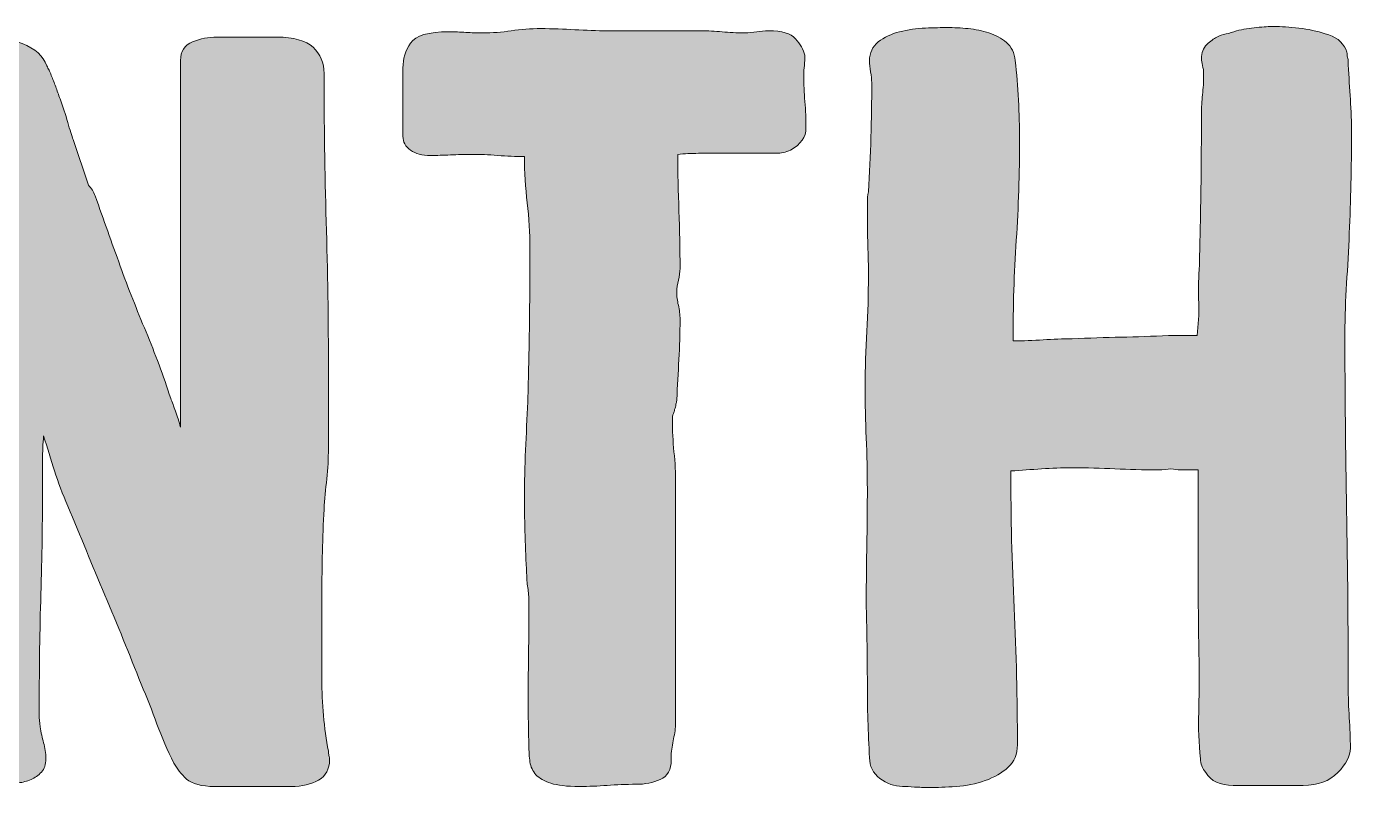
# Model space of a CAD drawing. Header units: inches. Extents: x 100 to 980, y -990 to -82.
# Drawn here: x 540 to 972.1, y -985 to -736.6 of the extents above; entities that cross this region are included whole.
import ezdxf

# ---------------------------------------------------------------- set-up
doc = ezdxf.new("R2010")
doc.units = ezdxf.units.IN
doc.header["$MEASUREMENT"] = 0
doc.layers.add('Layer 1', color=7, linetype='Continuous')

# ---------------------------------------------------------------- blocks, each defined once
blk = doc.blocks.new('block 8')
at = {"layer": 'Layer 1', "true_color": 0x1f9d48}
h = blk.add_hatch(color=114, dxfattribs=at)
h.dxf.hatch_style = 2
edge = h.paths.add_edge_path()
edge.add_spline(control_points=[(752.42, -778.34), (752.42, -784.38), (752.54, -790.52), (752.78, -796.78), (753.01, -803.04), (753.14, -809.31), (753.14, -815.57), (753.14, -816.73), (752.96, -818), (752.6, -819.4), (752.25, -820.79), (752.07, -822.07), (752.07, -823.22), (752.07, -824.62), (752.25, -826.06), (752.6, -827.57), (752.96, -829.08), (753.14, -830.65), (753.14, -832.27), (753.14, -836.68), (753.01, -841.03), (752.78, -845.31), (752.54, -849.61), (752.3, -853.96), (752.07, -858.36), (752.07, -858.83), (752.01, -859.23), (751.89, -859.58), (751.77, -859.93), (751.71, -860.33), (751.71, -860.8), (751.47, -861.27), (751.35, -861.61), (751.35, -861.84), (751.35, -862.07), (751.23, -862.42), (750.99, -862.88), (750.75, -863.58), (750.64, -864.27), (750.64, -864.97), (750.64, -868.45), (750.82, -871.93), (751.17, -875.41), (751.53, -878.89), (751.71, -882.37), (751.71, -885.85), (751.71, -885.85), (751.71, -963.08), (751.71, -963.08), (751.71, -964.94), (751.53, -966.74), (751.17, -968.47), (750.82, -970.21), (750.51, -972.01), (750.28, -973.87), (750.28, -973.87), (750.28, -975.95), (750.28, -975.95), (750.28, -979.2), (749.09, -981.35), (746.71, -982.39), (744.32, -983.44), (741.71, -983.95), (738.85, -983.95), (735.51, -983.95), (732.36, -984.07), (729.38, -984.3), (726.4, -984.54), (723.37, -984.65), (720.27, -984.65), (716.22, -984.65), (713.13, -984.3), (710.98, -983.61), (708.84, -982.91), (707.23, -981.99), (706.16, -980.83), (705.09, -979.67), (704.43, -978.28), (704.2, -976.65), (703.96, -975.03), (703.84, -973.17), (703.84, -971.08), (703.6, -963.2), (703.54, -955.43), (703.66, -947.77), (703.78, -940.12), (703.84, -932.35), (703.84, -924.46), (703.84, -922.84), (703.72, -921.28), (703.48, -919.77), (703.24, -918.26), (703.12, -916.7), (703.12, -915.07), (702.88, -911.13), (702.71, -907.07), (702.59, -902.89), (702.47, -898.72), (702.41, -894.66), (702.41, -890.72), (702.41, -885.39), (702.53, -880.11), (702.77, -874.89), (703, -869.67), (703.24, -864.39), (703.48, -859.06), (703.72, -850.71), (703.9, -842.36), (704.02, -834.01), (704.14, -825.66), (704.2, -817.31), (704.2, -808.96), (704.2, -804.09), (703.9, -799.16), (703.31, -794.17), (702.71, -789.19), (702.41, -784.14), (702.41, -779.04), (699.55, -779.04), (696.64, -778.92), (693.66, -778.69), (690.68, -778.46), (687.88, -778.34), (685.26, -778.34), (682.88, -778.34), (680.56, -778.4), (678.3, -778.52), (676.03, -778.64), (673.83, -778.69), (671.69, -778.69), (669.06, -778.69), (666.92, -778.12), (665.26, -776.95), (663.59, -775.79), (662.76, -774.29), (662.76, -772.43), (662.76, -772.43), (662.76, -750.16), (662.76, -750.16), (662.76, -747.15), (663.59, -744.42), (665.26, -741.99), (666.92, -739.55), (671.09, -738.33), (677.76, -738.33), (679.67, -738.33), (681.51, -738.4), (683.3, -738.51), (685.08, -738.63), (686.93, -738.68), (688.84, -738.68), (691.93, -738.68), (695.03, -738.45), (698.12, -737.99), (701.22, -737.52), (704.43, -737.29), (707.77, -737.29), (711.58, -737.29), (715.27, -737.41), (718.85, -737.64), (722.42, -737.87), (725.99, -737.99), (729.56, -737.99), (729.56, -737.99), (759.93, -737.99), (759.93, -737.99), (762.31, -737.99), (764.63, -738.11), (766.89, -738.33), (769.15, -738.57), (771.59, -738.68), (774.22, -738.68), (775.65, -738.68), (776.95, -738.57), (778.15, -738.33), (779.33, -738.11), (780.65, -737.99), (782.08, -737.99), (786.36, -737.99), (789.28, -738.86), (790.83, -740.59), (792.37, -742.34), (793.38, -744.13), (793.86, -745.99), (793.86, -747.15), (793.8, -748.25), (793.69, -749.29), (793.56, -750.34), (793.51, -751.44), (793.51, -752.6), (793.51, -755.38), (793.62, -758.22), (793.86, -761.12), (794.1, -764.02), (794.22, -766.86), (794.22, -769.65), (794.22, -772.66), (792.55, -775.1), (789.22, -776.95), (787.55, -777.65), (786, -778), (784.58, -778), (784.58, -778), (781.36, -778), (781.36, -778), (781.36, -778), (766.72, -778), (766.72, -778), (764.09, -778), (761.59, -778), (759.21, -778), (756.83, -778), (754.57, -778.12), (752.42, -778.34)], knot_values=[0, 0, 0, 0, 1, 1, 1, 2, 2, 2, 3, 3, 3, 4, 4, 4, 5, 5, 5, 6, 6, 6, 7, 7, 7, 8, 8, 8, 9, 9, 9, 10, 10, 10, 11, 11, 11, 12, 12, 12, 13, 13, 13, 14, 14, 14, 15, 15, 15, 16, 16, 16, 17, 17, 17, 18, 18, 18, 19, 19, 19, 20, 20, 20, 21, 21, 21, 22, 22, 22, 23, 23, 23, 24, 24, 24, 25, 25, 25, 26, 26, 26, 27, 27, 27, 28, 28, 28, 29, 29, 29, 30, 30, 30, 31, 31, 31, 32, 32, 32, 33, 33, 33, 34, 34, 34, 35, 35, 35, 36, 36, 36, 37, 37, 37, 38, 38, 38, 39, 39, 39, 40, 40, 40, 41, 41, 41, 42, 42, 42, 43, 43, 43, 44, 44, 44, 45, 45, 45, 46, 46, 46, 47, 47, 47, 48, 48, 48, 49, 49, 49, 50, 50, 50, 51, 51, 51, 52, 52, 52, 53, 53, 53, 54, 54, 54, 55, 55, 55, 56, 56, 56, 57, 57, 57, 58, 58, 58, 59, 59, 59, 60, 60, 60, 61, 61, 61, 62, 62, 62, 63, 63, 63, 64, 64, 64, 65, 65, 65, 66, 66, 66, 67, 67, 67, 68, 68, 68, 69, 69, 69, 70, 70, 70, 71, 71, 71, 71], degree=3, periodic=1)
h = blk.add_hatch(color=114, dxfattribs=at)
h.dxf.hatch_style = 2
edge = h.paths.add_edge_path()
edge.add_spline(control_points=[(922.11, -881.32), (922.11, -881.32), (918.9, -881.32), (918.9, -881.32), (917.94, -881.32), (917.05, -881.32), (916.22, -881.32), (915.38, -881.32), (914.37, -881.21), (913.18, -880.98), (912.23, -881.21), (910.8, -881.32), (908.9, -881.32), (904.13, -881.32), (899.49, -881.21), (894.96, -880.98), (890.44, -880.75), (885.79, -880.63), (881.03, -880.63), (877.69, -880.63), (874.36, -880.75), (871.03, -880.98), (867.69, -881.21), (864.36, -881.44), (861.03, -881.67), (861.03, -896.75), (861.38, -911.65), (862.1, -926.38), (862.81, -941.11), (863.17, -956.01), (863.17, -971.08), (863.17, -974.1), (862.15, -976.53), (860.13, -978.39), (858.1, -980.25), (855.6, -981.69), (852.63, -982.74), (849.65, -983.78), (846.5, -984.42), (843.17, -984.65), (839.83, -984.88), (836.97, -985), (834.59, -985), (832.68, -985), (831.02, -984.94), (829.59, -984.83), (828.16, -984.71), (826.85, -984.65), (825.66, -984.65), (823.04, -984.65), (820.6, -983.78), (818.33, -982.04), (816.07, -980.3), (814.94, -978.04), (814.94, -975.26), (814.46, -967.14), (814.23, -958.97), (814.23, -950.73), (814.23, -942.5), (814.1, -934.33), (813.87, -926.2), (813.87, -919.71), (813.92, -913.28), (814.05, -906.9), (814.16, -900.52), (814.23, -894.08), (814.23, -887.58), (814.23, -882.02), (814.1, -876.45), (813.87, -870.89), (813.63, -865.32), (813.51, -859.75), (813.51, -854.19), (813.51, -848.16), (813.69, -842.13), (814.05, -836.09), (814.4, -830.07), (814.58, -824.04), (814.58, -818), (814.58, -814.76), (814.52, -811.39), (814.4, -807.91), (814.28, -804.44), (814.23, -801.08), (814.23, -797.83), (814.23, -796.67), (814.23, -795.45), (814.23, -794.17), (814.23, -792.9), (814.34, -791.68), (814.58, -790.52), (815.3, -778.69), (815.66, -766.86), (815.66, -755.03), (815.66, -753.88), (815.53, -752.66), (815.3, -751.38), (815.06, -750.11), (814.94, -748.89), (814.94, -747.73), (814.94, -745.18), (815.89, -743.15), (817.8, -741.64), (819.7, -740.13), (822.03, -739.03), (824.77, -738.33), (827.5, -737.64), (830.3, -737.24), (833.16, -737.12), (836.02, -737), (838.4, -736.94), (840.31, -736.94), (842.45, -736.94), (844.71, -737.06), (847.09, -737.29), (849.47, -737.52), (851.74, -737.99), (853.88, -738.68), (856.02, -739.38), (857.93, -740.42), (859.6, -741.81), (861.26, -743.2), (862.21, -745.18), (862.45, -747.73), (862.93, -751.9), (863.29, -756.2), (863.53, -760.6), (863.76, -765.01), (863.88, -769.3), (863.88, -773.47), (863.88, -784.61), (863.53, -795.57), (862.81, -806.35), (862.1, -817.13), (861.74, -828.09), (861.74, -839.23), (865.07, -839.23), (868.35, -839.11), (871.57, -838.88), (874.78, -838.65), (877.93, -838.53), (881.03, -838.53), (886.51, -838.3), (891.8, -838.13), (896.93, -838.01), (902.05, -837.89), (907.23, -837.72), (912.47, -837.49), (912.47, -837.49), (919.25, -837.49), (919.25, -837.49), (919.25, -837.49), (921.76, -837.49), (921.76, -837.49), (922.23, -834.01), (922.41, -830.47), (922.29, -826.88), (922.17, -823.28), (922.23, -819.63), (922.47, -815.92), (922.71, -807.57), (922.88, -799.16), (923.01, -790.7), (923.12, -782.23), (923.19, -773.71), (923.19, -765.12), (923.19, -763.03), (923.3, -760.95), (923.54, -758.86), (923.78, -756.77), (923.9, -754.57), (923.9, -752.25), (923.9, -751.09), (923.78, -750.11), (923.54, -749.29), (923.3, -748.48), (923.19, -747.73), (923.19, -747.03), (923.19, -745.18), (923.78, -743.67), (924.97, -742.51), (926.16, -741.35), (927.23, -740.54), (928.19, -740.07), (929.14, -739.61), (930.15, -739.26), (931.22, -739.03), (932.29, -738.8), (933.42, -738.45), (934.62, -737.99), (936.76, -737.52), (938.96, -737.18), (941.22, -736.94), (943.49, -736.72), (945.33, -736.6), (946.76, -736.6), (949.14, -736.6), (951.88, -736.77), (954.98, -737.12), (958.07, -737.46), (960.93, -738.11), (963.55, -739.03), (966.89, -739.72), (969.15, -741.47), (970.34, -744.25), (970.58, -744.72), (970.7, -745.24), (970.7, -745.81), (970.7, -746.4), (970.82, -746.92), (971.06, -747.38), (971.06, -747.38), (971.06, -749.12), (971.06, -749.12), (971.29, -753.07), (971.53, -756.83), (971.77, -760.43), (972.01, -764.02), (972.13, -767.79), (972.13, -771.73), (972.13, -777.07), (972.07, -782.46), (971.95, -787.91), (971.83, -793.36), (971.65, -798.76), (971.41, -804.09), (971.17, -809.66), (970.88, -815.11), (970.52, -820.44), (970.16, -825.78), (969.99, -831.22), (969.99, -836.79), (969.99, -856.27), (970.16, -875.53), (970.52, -894.54), (970.88, -913.57), (971.06, -932.7), (971.06, -951.95), (971.06, -955.43), (971.17, -958.85), (971.41, -962.21), (971.65, -965.58), (971.77, -968.88), (971.77, -972.13), (971.77, -974.68), (970.4, -977.35), (967.66, -980.13), (964.92, -982.91), (961.17, -984.3), (956.41, -984.3), (956.41, -984.3), (933.55, -984.3), (933.55, -984.3), (929.26, -984.3), (926.28, -982.91), (924.62, -980.13), (923.42, -978.74), (922.83, -977.23), (922.83, -975.61), (922.35, -970.51), (922.17, -965.46), (922.29, -960.47), (922.41, -955.49), (922.47, -950.44), (922.47, -945.34), (922.23, -934.9), (922.11, -924.46), (922.11, -914.03), (922.11, -903.59), (922.11, -893.15), (922.11, -882.71), (922.11, -882.71), (922.11, -881.32), (922.11, -881.32)], knot_values=[0, 0, 0, 0, 1, 1, 1, 2, 2, 2, 3, 3, 3, 4, 4, 4, 5, 5, 5, 6, 6, 6, 7, 7, 7, 8, 8, 8, 9, 9, 9, 10, 10, 10, 11, 11, 11, 12, 12, 12, 13, 13, 13, 14, 14, 14, 15, 15, 15, 16, 16, 16, 17, 17, 17, 18, 18, 18, 19, 19, 19, 20, 20, 20, 21, 21, 21, 22, 22, 22, 23, 23, 23, 24, 24, 24, 25, 25, 25, 26, 26, 26, 27, 27, 27, 28, 28, 28, 29, 29, 29, 30, 30, 30, 31, 31, 31, 32, 32, 32, 33, 33, 33, 34, 34, 34, 35, 35, 35, 36, 36, 36, 37, 37, 37, 38, 38, 38, 39, 39, 39, 40, 40, 40, 41, 41, 41, 42, 42, 42, 43, 43, 43, 44, 44, 44, 45, 45, 45, 46, 46, 46, 47, 47, 47, 48, 48, 48, 49, 49, 49, 50, 50, 50, 51, 51, 51, 52, 52, 52, 53, 53, 53, 54, 54, 54, 55, 55, 55, 56, 56, 56, 57, 57, 57, 58, 58, 58, 59, 59, 59, 60, 60, 60, 61, 61, 61, 62, 62, 62, 63, 63, 63, 64, 64, 64, 65, 65, 65, 66, 66, 66, 67, 67, 67, 68, 68, 68, 69, 69, 69, 70, 70, 70, 71, 71, 71, 72, 72, 72, 73, 73, 73, 74, 74, 74, 75, 75, 75, 76, 76, 76, 77, 77, 77, 78, 78, 78, 79, 79, 79, 80, 80, 80, 81, 81, 81, 82, 82, 82, 83, 83, 83, 84, 84, 84, 85, 85, 85, 86, 86, 86, 87, 87, 87, 88, 88, 88, 89, 89, 89, 90, 90, 90, 91, 91, 91, 91], degree=3, periodic=1)
h = blk.add_hatch(color=114, dxfattribs=at)
h.dxf.hatch_style = 2
edge = h.paths.add_edge_path()
edge.add_spline(control_points=[(590.24, -867.41), (590.24, -867.41), (590.24, -862.88), (590.24, -862.88), (590.24, -862.88), (590.24, -756.08), (590.24, -756.08), (590.24, -756.08), (590.24, -750.16), (590.24, -750.16), (590.24, -750.16), (590.24, -747.73), (590.24, -747.73), (590.24, -744.72), (591.55, -742.68), (594.17, -741.64), (596.79, -740.59), (599.41, -740.07), (602.03, -740.07), (602.03, -740.07), (621.68, -740.07), (621.68, -740.07), (627.15, -740.07), (631.08, -741.18), (633.47, -743.38), (635.85, -745.58), (637.04, -748.42), (637.04, -751.9), (637.04, -768.14), (637.28, -784.26), (637.76, -800.26), (638.23, -816.26), (638.47, -832.5), (638.47, -848.97), (638.47, -848.97), (638.47, -874.37), (638.47, -874.37), (638.47, -877.62), (638.29, -880.92), (637.93, -884.28), (637.58, -887.65), (637.28, -890.95), (637.04, -894.2), (636.56, -903.47), (636.33, -912.69), (636.33, -921.85), (636.33, -931.02), (636.33, -940.24), (636.33, -949.51), (636.33, -957.64), (637.04, -965.52), (638.47, -973.17), (638.47, -973.64), (638.52, -974.1), (638.65, -974.56), (638.76, -975.03), (638.83, -975.49), (638.83, -975.95), (638.83, -978.97), (637.63, -981.17), (635.25, -982.56), (632.87, -983.95), (629.89, -984.65), (626.32, -984.65), (626.32, -984.65), (601.32, -984.65), (601.32, -984.65), (597.03, -984.65), (593.99, -983.84), (592.21, -982.22), (590.42, -980.59), (589.05, -978.86), (588.1, -977), (585.95, -972.82), (584.11, -968.59), (582.56, -964.3), (581.01, -960.01), (579.28, -955.66), (577.38, -951.25), (573.57, -941.51), (569.64, -931.83), (565.59, -922.2), (561.54, -912.58), (557.49, -902.89), (553.44, -893.15), (551.78, -889.21), (550.35, -885.39), (549.16, -881.67), (547.96, -877.96), (546.77, -874.14), (545.59, -870.19), (545.35, -872.75), (545.23, -875.41), (545.23, -878.19), (545.23, -880.98), (545.23, -883.64), (545.23, -886.19), (545.23, -898.02), (545.05, -909.91), (544.69, -921.85), (544.34, -933.8), (544.16, -945.69), (544.16, -957.52), (544.16, -958.68), (544.16, -959.9), (544.16, -961.17), (544.16, -962.44), (544.27, -963.78), (544.51, -965.17), (544.75, -967.03), (545.11, -968.77), (545.59, -970.39), (546.06, -972.01), (546.3, -973.75), (546.3, -975.61), (546.3, -977.47), (545.82, -978.91), (544.87, -979.96), (543.92, -981), (542.79, -981.81), (541.48, -982.39), (540.17, -982.97), (538.8, -983.32), (537.37, -983.44), (535.94, -983.55), (534.75, -983.61), (533.8, -983.61), (529.27, -983.61), (524.92, -983.67), (520.76, -983.78), (516.59, -983.9), (512.24, -983.95), (507.72, -983.95), (502.72, -983.95), (499.62, -982.74), (498.43, -980.3), (497.24, -977.87), (496.64, -976.07), (496.64, -974.91), (496.64, -968.42), (496.52, -962.1), (496.29, -955.95), (496.05, -949.81), (495.93, -943.48), (495.93, -936.99), (495.93, -936.06), (496.05, -935.25), (496.29, -934.55), (496.52, -933.86), (496.64, -932.93), (496.64, -931.77), (496.64, -931.31), (496.52, -930.85), (496.29, -930.38), (496.29, -929.92), (496.23, -929.39), (496.11, -928.81), (495.99, -928.24), (495.93, -927.71), (495.93, -927.25), (495.93, -926.09), (496.05, -924.93), (496.29, -923.77), (496.52, -922.61), (496.64, -921.45), (496.64, -920.29), (496.64, -919.13), (496.58, -917.97), (496.47, -916.81), (496.34, -915.65), (496.29, -914.49), (496.29, -913.33), (496.29, -907.3), (496.47, -901.5), (496.82, -895.93), (497.18, -890.37), (497.36, -884.57), (497.36, -878.54), (497.36, -878.54), (497.36, -853.49), (497.36, -853.49), (497.36, -845.14), (497.48, -836.79), (497.72, -828.44), (497.95, -820.09), (498.07, -811.74), (498.07, -803.39), (498.07, -800.38), (498.01, -797.42), (497.9, -794.52), (497.77, -791.62), (497.72, -788.67), (497.72, -785.65), (497.72, -785.65), (497.72, -748.77), (497.72, -748.77), (497.72, -746.46), (498.61, -744.31), (500.4, -742.34), (502.18, -740.37), (505.45, -739.38), (510.22, -739.38), (513.31, -739.38), (516.23, -739.44), (518.97, -739.55), (521.71, -739.67), (524.63, -739.72), (527.73, -739.72), (530.82, -739.72), (534.45, -740.54), (538.62, -742.16), (542.79, -743.78), (545.46, -746.22), (546.66, -749.47), (546.89, -749.93), (547.13, -750.4), (547.37, -750.86), (547.61, -751.33), (547.85, -751.9), (548.09, -752.6), (548.56, -753.76), (549.03, -754.98), (549.52, -756.25), (549.99, -757.53), (550.46, -758.86), (550.94, -760.25), (551.89, -762.81), (552.73, -765.36), (553.44, -767.9), (554.16, -770.46), (554.75, -772.31), (555.23, -773.47), (555.23, -773.47), (560.23, -788.43), (560.23, -788.43), (561.18, -789.36), (561.9, -790.52), (562.38, -791.91), (563.81, -795.86), (565.17, -799.68), (566.48, -803.39), (567.79, -807.1), (569.17, -810.93), (570.59, -814.87), (573.21, -822.07), (576.01, -829.2), (578.99, -836.27), (581.96, -843.35), (584.64, -850.59), (587.03, -858.01), (587.5, -859.18), (588.04, -860.57), (588.63, -862.19), (589.23, -863.81), (589.76, -865.55), (590.24, -867.41)], knot_values=[0, 0, 0, 0, 1, 1, 1, 2, 2, 2, 3, 3, 3, 4, 4, 4, 5, 5, 5, 6, 6, 6, 7, 7, 7, 8, 8, 8, 9, 9, 9, 10, 10, 10, 11, 11, 11, 12, 12, 12, 13, 13, 13, 14, 14, 14, 15, 15, 15, 16, 16, 16, 17, 17, 17, 18, 18, 18, 19, 19, 19, 20, 20, 20, 21, 21, 21, 22, 22, 22, 23, 23, 23, 24, 24, 24, 25, 25, 25, 26, 26, 26, 27, 27, 27, 28, 28, 28, 29, 29, 29, 30, 30, 30, 31, 31, 31, 32, 32, 32, 33, 33, 33, 34, 34, 34, 35, 35, 35, 36, 36, 36, 37, 37, 37, 38, 38, 38, 39, 39, 39, 40, 40, 40, 41, 41, 41, 42, 42, 42, 43, 43, 43, 44, 44, 44, 45, 45, 45, 46, 46, 46, 47, 47, 47, 48, 48, 48, 49, 49, 49, 50, 50, 50, 51, 51, 51, 52, 52, 52, 53, 53, 53, 54, 54, 54, 55, 55, 55, 56, 56, 56, 57, 57, 57, 58, 58, 58, 59, 59, 59, 60, 60, 60, 61, 61, 61, 62, 62, 62, 63, 63, 63, 64, 64, 64, 65, 65, 65, 66, 66, 66, 67, 67, 67, 68, 68, 68, 69, 69, 69, 70, 70, 70, 71, 71, 71, 72, 72, 72, 73, 73, 73, 74, 74, 74, 75, 75, 75, 76, 76, 76, 77, 77, 77, 78, 78, 78, 79, 79, 79, 80, 80, 80, 81, 81, 81, 82, 82, 82, 83, 83, 83, 84, 84, 84, 85, 85, 85, 85], degree=3, periodic=1)
at = {"layer": 'Layer 1', "lineweight": 0}
for points, knots in [([(752.42, -778.34), (752.42, -784.38), (752.54, -790.52), (752.78, -796.78), (753.01, -803.04), (753.14, -809.31), (753.14, -815.57), (753.14, -816.73), (752.96, -818), (752.6, -819.4), (752.25, -820.79), (752.07, -822.07), (752.07, -823.22), (752.07, -824.62), (752.25, -826.06), (752.6, -827.57), (752.96, -829.08), (753.14, -830.65), (753.14, -832.27), (753.14, -836.68), (753.01, -841.03), (752.78, -845.31), (752.54, -849.61), (752.3, -853.96), (752.07, -858.36), (752.07, -858.83), (752.01, -859.23), (751.89, -859.58), (751.77, -859.93), (751.71, -860.33), (751.71, -860.8), (751.47, -861.27), (751.35, -861.61), (751.35, -861.84), (751.35, -862.07), (751.23, -862.42), (750.99, -862.88), (750.75, -863.58), (750.64, -864.27), (750.64, -864.97), (750.64, -868.45), (750.82, -871.93), (751.17, -875.41), (751.53, -878.89), (751.71, -882.37), (751.71, -885.85), (751.71, -885.85), (751.71, -963.08), (751.71, -963.08), (751.71, -964.94), (751.53, -966.74), (751.17, -968.47), (750.82, -970.21), (750.51, -972.01), (750.28, -973.87), (750.28, -973.87), (750.28, -975.95), (750.28, -975.95), (750.28, -979.2), (749.09, -981.35), (746.71, -982.39), (744.32, -983.44), (741.71, -983.95), (738.85, -983.95), (735.51, -983.95), (732.36, -984.07), (729.38, -984.3), (726.4, -984.54), (723.37, -984.65), (720.27, -984.65), (716.22, -984.65), (713.13, -984.3), (710.98, -983.61), (708.84, -982.91), (707.23, -981.99), (706.16, -980.83), (705.09, -979.67), (704.43, -978.28), (704.2, -976.65), (703.96, -975.03), (703.84, -973.17), (703.84, -971.08), (703.6, -963.2), (703.54, -955.43), (703.66, -947.77), (703.78, -940.12), (703.84, -932.35), (703.84, -924.46), (703.84, -922.84), (703.72, -921.28), (703.48, -919.77), (703.24, -918.26), (703.12, -916.7), (703.12, -915.07), (702.88, -911.13), (702.71, -907.07), (702.59, -902.89), (702.47, -898.72), (702.41, -894.66), (702.41, -890.72), (702.41, -885.39), (702.53, -880.11), (702.77, -874.89), (703, -869.67), (703.24, -864.39), (703.48, -859.06), (703.72, -850.71), (703.9, -842.36), (704.02, -834.01), (704.14, -825.66), (704.2, -817.31), (704.2, -808.96), (704.2, -804.09), (703.9, -799.16), (703.31, -794.17), (702.71, -789.19), (702.41, -784.14), (702.41, -779.04), (699.55, -779.04), (696.64, -778.92), (693.66, -778.69), (690.68, -778.46), (687.88, -778.34), (685.26, -778.34), (682.88, -778.34), (680.56, -778.4), (678.3, -778.52), (676.03, -778.64), (673.83, -778.69), (671.69, -778.69), (669.06, -778.69), (666.92, -778.12), (665.26, -776.95), (663.59, -775.79), (662.76, -774.29), (662.76, -772.43), (662.76, -772.43), (662.76, -750.16), (662.76, -750.16), (662.76, -747.15), (663.59, -744.42), (665.26, -741.99), (666.92, -739.55), (671.09, -738.33), (677.76, -738.33), (679.67, -738.33), (681.51, -738.4), (683.3, -738.51), (685.08, -738.63), (686.93, -738.68), (688.84, -738.68), (691.93, -738.68), (695.03, -738.45), (698.12, -737.99), (701.22, -737.52), (704.43, -737.29), (707.77, -737.29), (711.58, -737.29), (715.27, -737.41), (718.85, -737.64), (722.42, -737.87), (725.99, -737.99), (729.56, -737.99), (729.56, -737.99), (759.93, -737.99), (759.93, -737.99), (762.31, -737.99), (764.63, -738.11), (766.89, -738.33), (769.15, -738.57), (771.59, -738.68), (774.22, -738.68), (775.65, -738.68), (776.95, -738.57), (778.15, -738.33), (779.33, -738.11), (780.65, -737.99), (782.08, -737.99), (786.36, -737.99), (789.28, -738.86), (790.83, -740.59), (792.37, -742.34), (793.38, -744.13), (793.86, -745.99), (793.86, -747.15), (793.8, -748.25), (793.69, -749.29), (793.56, -750.34), (793.51, -751.44), (793.51, -752.6), (793.51, -755.38), (793.62, -758.22), (793.86, -761.12), (794.1, -764.02), (794.22, -766.86), (794.22, -769.65), (794.22, -772.66), (792.55, -775.1), (789.22, -776.95), (787.55, -777.65), (786, -778), (784.58, -778), (784.58, -778), (781.36, -778), (781.36, -778), (781.36, -778), (766.72, -778), (766.72, -778), (764.09, -778), (761.59, -778), (759.21, -778), (756.83, -778), (754.57, -778.12), (752.42, -778.34)], [0, 0, 0, 0, 1, 1, 1, 2, 2, 2, 3, 3, 3, 4, 4, 4, 5, 5, 5, 6, 6, 6, 7, 7, 7, 8, 8, 8, 9, 9, 9, 10, 10, 10, 11, 11, 11, 12, 12, 12, 13, 13, 13, 14, 14, 14, 15, 15, 15, 16, 16, 16, 17, 17, 17, 18, 18, 18, 19, 19, 19, 20, 20, 20, 21, 21, 21, 22, 22, 22, 23, 23, 23, 24, 24, 24, 25, 25, 25, 26, 26, 26, 27, 27, 27, 28, 28, 28, 29, 29, 29, 30, 30, 30, 31, 31, 31, 32, 32, 32, 33, 33, 33, 34, 34, 34, 35, 35, 35, 36, 36, 36, 37, 37, 37, 38, 38, 38, 39, 39, 39, 40, 40, 40, 41, 41, 41, 42, 42, 42, 43, 43, 43, 44, 44, 44, 45, 45, 45, 46, 46, 46, 47, 47, 47, 48, 48, 48, 49, 49, 49, 50, 50, 50, 51, 51, 51, 52, 52, 52, 53, 53, 53, 54, 54, 54, 55, 55, 55, 56, 56, 56, 57, 57, 57, 58, 58, 58, 59, 59, 59, 60, 60, 60, 61, 61, 61, 62, 62, 62, 63, 63, 63, 64, 64, 64, 65, 65, 65, 66, 66, 66, 67, 67, 67, 68, 68, 68, 69, 69, 69, 70, 70, 70, 71, 71, 71, 71]), ([(922.11, -881.32), (922.11, -881.32), (918.9, -881.32), (918.9, -881.32), (917.94, -881.32), (917.05, -881.32), (916.22, -881.32), (915.38, -881.32), (914.37, -881.21), (913.18, -880.98), (912.23, -881.21), (910.8, -881.32), (908.9, -881.32), (904.13, -881.32), (899.49, -881.21), (894.96, -880.98), (890.44, -880.75), (885.79, -880.63), (881.03, -880.63), (877.69, -880.63), (874.36, -880.75), (871.03, -880.98), (867.69, -881.21), (864.36, -881.44), (861.03, -881.67), (861.03, -896.75), (861.38, -911.65), (862.1, -926.38), (862.81, -941.11), (863.17, -956.01), (863.17, -971.08), (863.17, -974.1), (862.15, -976.53), (860.13, -978.39), (858.1, -980.25), (855.6, -981.69), (852.63, -982.74), (849.65, -983.78), (846.5, -984.42), (843.17, -984.65), (839.83, -984.88), (836.97, -985), (834.59, -985), (832.68, -985), (831.02, -984.94), (829.59, -984.83), (828.16, -984.71), (826.85, -984.65), (825.66, -984.65), (823.04, -984.65), (820.6, -983.78), (818.33, -982.04), (816.07, -980.3), (814.94, -978.04), (814.94, -975.26), (814.46, -967.14), (814.23, -958.97), (814.23, -950.73), (814.23, -942.5), (814.1, -934.33), (813.87, -926.2), (813.87, -919.71), (813.92, -913.28), (814.05, -906.9), (814.16, -900.52), (814.23, -894.08), (814.23, -887.58), (814.23, -882.02), (814.1, -876.45), (813.87, -870.89), (813.63, -865.32), (813.51, -859.75), (813.51, -854.19), (813.51, -848.16), (813.69, -842.13), (814.05, -836.09), (814.4, -830.07), (814.58, -824.04), (814.58, -818), (814.58, -814.76), (814.52, -811.39), (814.4, -807.91), (814.28, -804.44), (814.23, -801.08), (814.23, -797.83), (814.23, -796.67), (814.23, -795.45), (814.23, -794.17), (814.23, -792.9), (814.34, -791.68), (814.58, -790.52), (815.3, -778.69), (815.66, -766.86), (815.66, -755.03), (815.66, -753.88), (815.53, -752.66), (815.3, -751.38), (815.06, -750.11), (814.94, -748.89), (814.94, -747.73), (814.94, -745.18), (815.89, -743.15), (817.8, -741.64), (819.7, -740.13), (822.03, -739.03), (824.77, -738.33), (827.5, -737.64), (830.3, -737.24), (833.16, -737.12), (836.02, -737), (838.4, -736.94), (840.31, -736.94), (842.45, -736.94), (844.71, -737.06), (847.09, -737.29), (849.47, -737.52), (851.74, -737.99), (853.88, -738.68), (856.02, -739.38), (857.93, -740.42), (859.6, -741.81), (861.26, -743.2), (862.21, -745.18), (862.45, -747.73), (862.93, -751.9), (863.29, -756.2), (863.53, -760.6), (863.76, -765.01), (863.88, -769.3), (863.88, -773.47), (863.88, -784.61), (863.53, -795.57), (862.81, -806.35), (862.1, -817.13), (861.74, -828.09), (861.74, -839.23), (865.07, -839.23), (868.35, -839.11), (871.57, -838.88), (874.78, -838.65), (877.93, -838.53), (881.03, -838.53), (886.51, -838.3), (891.8, -838.13), (896.93, -838.01), (902.05, -837.89), (907.23, -837.72), (912.47, -837.49), (912.47, -837.49), (919.25, -837.49), (919.25, -837.49), (919.25, -837.49), (921.76, -837.49), (921.76, -837.49), (922.23, -834.01), (922.41, -830.47), (922.29, -826.88), (922.17, -823.28), (922.23, -819.63), (922.47, -815.92), (922.71, -807.57), (922.88, -799.16), (923.01, -790.7), (923.12, -782.23), (923.19, -773.71), (923.19, -765.12), (923.19, -763.03), (923.3, -760.95), (923.54, -758.86), (923.78, -756.77), (923.9, -754.57), (923.9, -752.25), (923.9, -751.09), (923.78, -750.11), (923.54, -749.29), (923.3, -748.48), (923.19, -747.73), (923.19, -747.03), (923.19, -745.18), (923.78, -743.67), (924.97, -742.51), (926.16, -741.35), (927.23, -740.54), (928.19, -740.07), (929.14, -739.61), (930.15, -739.26), (931.22, -739.03), (932.29, -738.8), (933.42, -738.45), (934.62, -737.99), (936.76, -737.52), (938.96, -737.18), (941.22, -736.94), (943.49, -736.72), (945.33, -736.6), (946.76, -736.6), (949.14, -736.6), (951.88, -736.77), (954.98, -737.12), (958.07, -737.46), (960.93, -738.11), (963.55, -739.03), (966.89, -739.72), (969.15, -741.47), (970.34, -744.25), (970.58, -744.72), (970.7, -745.24), (970.7, -745.81), (970.7, -746.4), (970.82, -746.92), (971.06, -747.38), (971.06, -747.38), (971.06, -749.12), (971.06, -749.12), (971.29, -753.07), (971.53, -756.83), (971.77, -760.43), (972.01, -764.02), (972.13, -767.79), (972.13, -771.73), (972.13, -777.07), (972.07, -782.46), (971.95, -787.91), (971.83, -793.36), (971.65, -798.76), (971.41, -804.09), (971.17, -809.66), (970.88, -815.11), (970.52, -820.44), (970.16, -825.78), (969.99, -831.22), (969.99, -836.79), (969.99, -856.27), (970.16, -875.53), (970.52, -894.54), (970.88, -913.57), (971.06, -932.7), (971.06, -951.95), (971.06, -955.43), (971.17, -958.85), (971.41, -962.21), (971.65, -965.58), (971.77, -968.88), (971.77, -972.13), (971.77, -974.68), (970.4, -977.35), (967.66, -980.13), (964.92, -982.91), (961.17, -984.3), (956.41, -984.3), (956.41, -984.3), (933.55, -984.3), (933.55, -984.3), (929.26, -984.3), (926.28, -982.91), (924.62, -980.13), (923.42, -978.74), (922.83, -977.23), (922.83, -975.61), (922.35, -970.51), (922.17, -965.46), (922.29, -960.47), (922.41, -955.49), (922.47, -950.44), (922.47, -945.34), (922.23, -934.9), (922.11, -924.46), (922.11, -914.03), (922.11, -903.59), (922.11, -893.15), (922.11, -882.71), (922.11, -882.71), (922.11, -881.32), (922.11, -881.32)], [0, 0, 0, 0, 1, 1, 1, 2, 2, 2, 3, 3, 3, 4, 4, 4, 5, 5, 5, 6, 6, 6, 7, 7, 7, 8, 8, 8, 9, 9, 9, 10, 10, 10, 11, 11, 11, 12, 12, 12, 13, 13, 13, 14, 14, 14, 15, 15, 15, 16, 16, 16, 17, 17, 17, 18, 18, 18, 19, 19, 19, 20, 20, 20, 21, 21, 21, 22, 22, 22, 23, 23, 23, 24, 24, 24, 25, 25, 25, 26, 26, 26, 27, 27, 27, 28, 28, 28, 29, 29, 29, 30, 30, 30, 31, 31, 31, 32, 32, 32, 33, 33, 33, 34, 34, 34, 35, 35, 35, 36, 36, 36, 37, 37, 37, 38, 38, 38, 39, 39, 39, 40, 40, 40, 41, 41, 41, 42, 42, 42, 43, 43, 43, 44, 44, 44, 45, 45, 45, 46, 46, 46, 47, 47, 47, 48, 48, 48, 49, 49, 49, 50, 50, 50, 51, 51, 51, 52, 52, 52, 53, 53, 53, 54, 54, 54, 55, 55, 55, 56, 56, 56, 57, 57, 57, 58, 58, 58, 59, 59, 59, 60, 60, 60, 61, 61, 61, 62, 62, 62, 63, 63, 63, 64, 64, 64, 65, 65, 65, 66, 66, 66, 67, 67, 67, 68, 68, 68, 69, 69, 69, 70, 70, 70, 71, 71, 71, 72, 72, 72, 73, 73, 73, 74, 74, 74, 75, 75, 75, 76, 76, 76, 77, 77, 77, 78, 78, 78, 79, 79, 79, 80, 80, 80, 81, 81, 81, 82, 82, 82, 83, 83, 83, 84, 84, 84, 85, 85, 85, 86, 86, 86, 87, 87, 87, 88, 88, 88, 89, 89, 89, 90, 90, 90, 91, 91, 91, 91]), ([(590.24, -867.41), (590.24, -867.41), (590.24, -862.88), (590.24, -862.88), (590.24, -862.88), (590.24, -756.08), (590.24, -756.08), (590.24, -756.08), (590.24, -750.16), (590.24, -750.16), (590.24, -750.16), (590.24, -747.73), (590.24, -747.73), (590.24, -744.72), (591.55, -742.68), (594.17, -741.64), (596.79, -740.59), (599.41, -740.07), (602.03, -740.07), (602.03, -740.07), (621.68, -740.07), (621.68, -740.07), (627.15, -740.07), (631.08, -741.18), (633.47, -743.38), (635.85, -745.58), (637.04, -748.42), (637.04, -751.9), (637.04, -768.14), (637.28, -784.26), (637.76, -800.26), (638.23, -816.26), (638.47, -832.5), (638.47, -848.97), (638.47, -848.97), (638.47, -874.37), (638.47, -874.37), (638.47, -877.62), (638.29, -880.92), (637.93, -884.28), (637.58, -887.65), (637.28, -890.95), (637.04, -894.2), (636.56, -903.47), (636.33, -912.69), (636.33, -921.85), (636.33, -931.02), (636.33, -940.24), (636.33, -949.51), (636.33, -957.64), (637.04, -965.52), (638.47, -973.17), (638.47, -973.64), (638.52, -974.1), (638.65, -974.56), (638.76, -975.03), (638.83, -975.49), (638.83, -975.95), (638.83, -978.97), (637.63, -981.17), (635.25, -982.56), (632.87, -983.95), (629.89, -984.65), (626.32, -984.65), (626.32, -984.65), (601.32, -984.65), (601.32, -984.65), (597.03, -984.65), (593.99, -983.84), (592.21, -982.22), (590.42, -980.59), (589.05, -978.86), (588.1, -977), (585.95, -972.82), (584.11, -968.59), (582.56, -964.3), (581.01, -960.01), (579.28, -955.66), (577.38, -951.25), (573.57, -941.51), (569.64, -931.83), (565.59, -922.2), (561.54, -912.58), (557.49, -902.89), (553.44, -893.15), (551.78, -889.21), (550.35, -885.39), (549.16, -881.67), (547.96, -877.96), (546.77, -874.14), (545.59, -870.19), (545.35, -872.75), (545.23, -875.41), (545.23, -878.19), (545.23, -880.98), (545.23, -883.64), (545.23, -886.19), (545.23, -898.02), (545.05, -909.91), (544.69, -921.85), (544.34, -933.8), (544.16, -945.69), (544.16, -957.52), (544.16, -958.68), (544.16, -959.9), (544.16, -961.17), (544.16, -962.44), (544.27, -963.78), (544.51, -965.17), (544.75, -967.03), (545.11, -968.77), (545.59, -970.39), (546.06, -972.01), (546.3, -973.75), (546.3, -975.61), (546.3, -977.47), (545.82, -978.91), (544.87, -979.96), (543.92, -981), (542.79, -981.81), (541.48, -982.39), (540.17, -982.97), (538.8, -983.32), (537.37, -983.44), (535.94, -983.55), (534.75, -983.61), (533.8, -983.61), (529.27, -983.61), (524.92, -983.67), (520.76, -983.78), (516.59, -983.9), (512.24, -983.95), (507.72, -983.95), (502.72, -983.95), (499.62, -982.74), (498.43, -980.3), (497.24, -977.87), (496.64, -976.07), (496.64, -974.91), (496.64, -968.42), (496.52, -962.1), (496.29, -955.95), (496.05, -949.81), (495.93, -943.48), (495.93, -936.99), (495.93, -936.06), (496.05, -935.25), (496.29, -934.55), (496.52, -933.86), (496.64, -932.93), (496.64, -931.77), (496.64, -931.31), (496.52, -930.85), (496.29, -930.38), (496.29, -929.92), (496.23, -929.39), (496.11, -928.81), (495.99, -928.24), (495.93, -927.71), (495.93, -927.25), (495.93, -926.09), (496.05, -924.93), (496.29, -923.77), (496.52, -922.61), (496.64, -921.45), (496.64, -920.29), (496.64, -919.13), (496.58, -917.97), (496.47, -916.81), (496.34, -915.65), (496.29, -914.49), (496.29, -913.33), (496.29, -907.3), (496.47, -901.5), (496.82, -895.93), (497.18, -890.37), (497.36, -884.57), (497.36, -878.54), (497.36, -878.54), (497.36, -853.49), (497.36, -853.49), (497.36, -845.14), (497.48, -836.79), (497.72, -828.44), (497.95, -820.09), (498.07, -811.74), (498.07, -803.39), (498.07, -800.38), (498.01, -797.42), (497.9, -794.52), (497.77, -791.62), (497.72, -788.67), (497.72, -785.65), (497.72, -785.65), (497.72, -748.77), (497.72, -748.77), (497.72, -746.46), (498.61, -744.31), (500.4, -742.34), (502.18, -740.37), (505.45, -739.38), (510.22, -739.38), (513.31, -739.38), (516.23, -739.44), (518.97, -739.55), (521.71, -739.67), (524.63, -739.72), (527.73, -739.72), (530.82, -739.72), (534.45, -740.54), (538.62, -742.16), (542.79, -743.78), (545.46, -746.22), (546.66, -749.47), (546.89, -749.93), (547.13, -750.4), (547.37, -750.86), (547.61, -751.33), (547.85, -751.9), (548.09, -752.6), (548.56, -753.76), (549.03, -754.98), (549.52, -756.25), (549.99, -757.53), (550.46, -758.86), (550.94, -760.25), (551.89, -762.81), (552.73, -765.36), (553.44, -767.9), (554.16, -770.46), (554.75, -772.31), (555.23, -773.47), (555.23, -773.47), (560.23, -788.43), (560.23, -788.43), (561.18, -789.36), (561.9, -790.52), (562.38, -791.91), (563.81, -795.86), (565.17, -799.68), (566.48, -803.39), (567.79, -807.1), (569.17, -810.93), (570.59, -814.87), (573.21, -822.07), (576.01, -829.2), (578.99, -836.27), (581.96, -843.35), (584.64, -850.59), (587.03, -858.01), (587.5, -859.18), (588.04, -860.57), (588.63, -862.19), (589.23, -863.81), (589.76, -865.55), (590.24, -867.41)], [0, 0, 0, 0, 1, 1, 1, 2, 2, 2, 3, 3, 3, 4, 4, 4, 5, 5, 5, 6, 6, 6, 7, 7, 7, 8, 8, 8, 9, 9, 9, 10, 10, 10, 11, 11, 11, 12, 12, 12, 13, 13, 13, 14, 14, 14, 15, 15, 15, 16, 16, 16, 17, 17, 17, 18, 18, 18, 19, 19, 19, 20, 20, 20, 21, 21, 21, 22, 22, 22, 23, 23, 23, 24, 24, 24, 25, 25, 25, 26, 26, 26, 27, 27, 27, 28, 28, 28, 29, 29, 29, 30, 30, 30, 31, 31, 31, 32, 32, 32, 33, 33, 33, 34, 34, 34, 35, 35, 35, 36, 36, 36, 37, 37, 37, 38, 38, 38, 39, 39, 39, 40, 40, 40, 41, 41, 41, 42, 42, 42, 43, 43, 43, 44, 44, 44, 45, 45, 45, 46, 46, 46, 47, 47, 47, 48, 48, 48, 49, 49, 49, 50, 50, 50, 51, 51, 51, 52, 52, 52, 53, 53, 53, 54, 54, 54, 55, 55, 55, 56, 56, 56, 57, 57, 57, 58, 58, 58, 59, 59, 59, 60, 60, 60, 61, 61, 61, 62, 62, 62, 63, 63, 63, 64, 64, 64, 65, 65, 65, 66, 66, 66, 67, 67, 67, 68, 68, 68, 69, 69, 69, 70, 70, 70, 71, 71, 71, 72, 72, 72, 73, 73, 73, 74, 74, 74, 75, 75, 75, 76, 76, 76, 77, 77, 77, 78, 78, 78, 79, 79, 79, 80, 80, 80, 81, 81, 81, 82, 82, 82, 83, 83, 83, 84, 84, 84, 85, 85, 85, 85])]:
    blk.add_open_spline(points, degree=3, knots=knots, dxfattribs=at)
blk = doc.blocks.new('block 2')
at = {"layer": 'Layer 1'}
blk.add_blockref('block 8', (0, 0), dxfattribs=at)

msp = doc.modelspace()

# ---------------------------------------------------------------- block references
at = {"layer": 'Layer 1'}
msp.add_blockref('block 2', (0, 0), dxfattribs=at)

doc.saveas('drawing.dxf')
